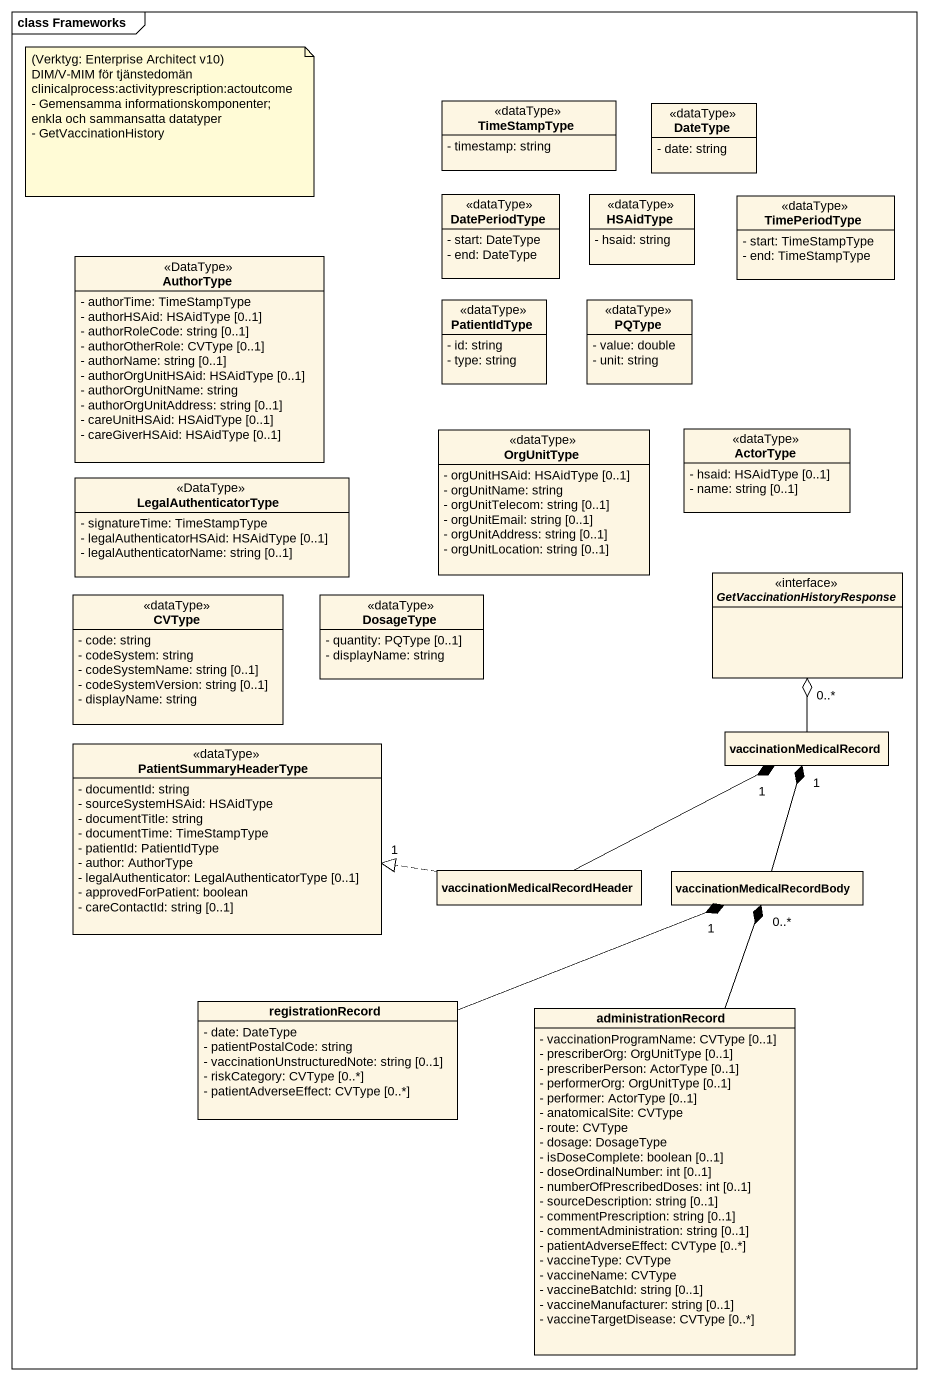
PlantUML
@startuml
mainframe class Frameworks
hide circle
hide empty members
skinparam classAttributeIconSize 0
class TimeStampType <<dataType>> {
  - timestamp: string
}
class DateType <<dataType>> {
  - date: string
}
class DatePeriodType <<dataType>> {
  - start: DateType
  - end: DateType
}
class HSAidType <<dataType>> {
  - hsaid: string
}
class TimePeriodType <<dataType>> {
  - start: TimeStampType
  - end: TimeStampType
}
class AuthorType <<DataType>> {
  - authorTime: TimeStampType
  - authorHSAid: HSAidType [0..1]
  - authorRoleCode: string [0..1]
  - authorOtherRole: CVType [0..1]
  - authorName: string [0..1]
  - authorOrgUnitHSAid: HSAidType [0..1]
  - authorOrgUnitName: string
  - authorOrgUnitAddress: string [0..1]
  - careUnitHSAid: HSAidType [0..1]
  - careGiverHSAid: HSAidType [0..1]
}
class PatientIdType <<dataType>> {
  - id: string
  - type: string
}
class PQType <<dataType>> {
  - value: double
  - unit: string
}
class OrgUnitType <<dataType>> {
  - orgUnitHSAid: HSAidType [0..1]
  - orgUnitName: string
  - orgUnitTelecom: string [0..1]
  - orgUnitEmail: string [0..1]
  - orgUnitAddress: string [0..1]
  - orgUnitLocation: string [0..1]
}
class ActorType <<dataType>> {
  - hsaid: HSAidType [0..1]
  - name: string [0..1]
}
class LegalAuthenticatorType <<DataType>> {
  - signatureTime: TimeStampType
  - legalAuthenticatorHSAid: HSAidType [0..1]
  - legalAuthenticatorName: string [0..1]
}
class CVType <<dataType>> {
  - code: string
  - codeSystem: string
  - codeSystemName: string [0..1]
  - codeSystemVersion: string [0..1]
  - displayName: string
}
class DosageType <<dataType>> {
  - quantity: PQType [0..1]
  - displayName: string
}
interface "GetVaccinationHistoryResponse" as GetVaccinationHistoryRespons
class PatientSummaryHeaderType <<dataType>> {
  - documentId: string
  - sourceSystemHSAid: HSAidType
  - documentTitle: string
  - documentTime: TimeStampType
  - patientId: PatientIdType
  - author: AuthorType
  - legalAuthenticator: LegalAuthenticatorType [0..1]
  - approvedForPatient: boolean
  - careContactId: string [0..1]
}
class vaccinationMedicalRecord
class "vaccinationMedicalRecordHeader" as vaccinationMedicalRecordHead
class vaccinationMedicalRecordBody
class registrationRecord {
  - date: DateType
  - patientPostalCode: string
  - vaccinationUnstructuredNote: string [0..1]
  - riskCategory: CVType [0..*]
  - patientAdverseEffect: CVType [0..*]
}
class administrationRecord {
  - vaccinationProgramName: CVType [0..1]
  - prescriberOrg: OrgUnitType [0..1]
  - prescriberPerson: ActorType [0..1]
  - performerOrg: OrgUnitType [0..1]
  - performer: ActorType [0..1]
  - anatomicalSite: CVType
  - route: CVType
  - dosage: DosageType
  - isDoseComplete: boolean [0..1]
  - doseOrdinalNumber: int [0..1]
  - numberOfPrescribedDoses: int [0..1]
  - sourceDescription: string [0..1]
  - commentPrescription: string [0..1]
  - commentAdministration: string [0..1]
  - patientAdverseEffect: CVType [0..*]
  - vaccineType: CVType
  - vaccineName: CVType
  - vaccineBatchId: string [0..1]
  - vaccineManufacturer: string [0..1]
  - vaccineTargetDisease: CVType [0..*]
}
vaccinationMedicalRecord -up-o "0..*" GetVaccinationHistoryRespons
vaccinationMedicalRecordHead .left.|> "1" PatientSummaryHeaderType
vaccinationMedicalRecordHead -right-* "1" vaccinationMedicalRecord
vaccinationMedicalRecordBody -up-* "1" vaccinationMedicalRecord
registrationRecord -right-* "1" vaccinationMedicalRecordBody
administrationRecord -up-* "0..*" vaccinationMedicalRecordBody
note as N1
  (Verktyg: Enterprise Architect v10)
  DIM/V-MIM för tjänstedomän clinicalprocess:activityprescription:actoutcome
  - Gemensamma informationskomponenter; enkla och sammansatta datatyper
  - GetVaccinationHistory
end note
@enduml
